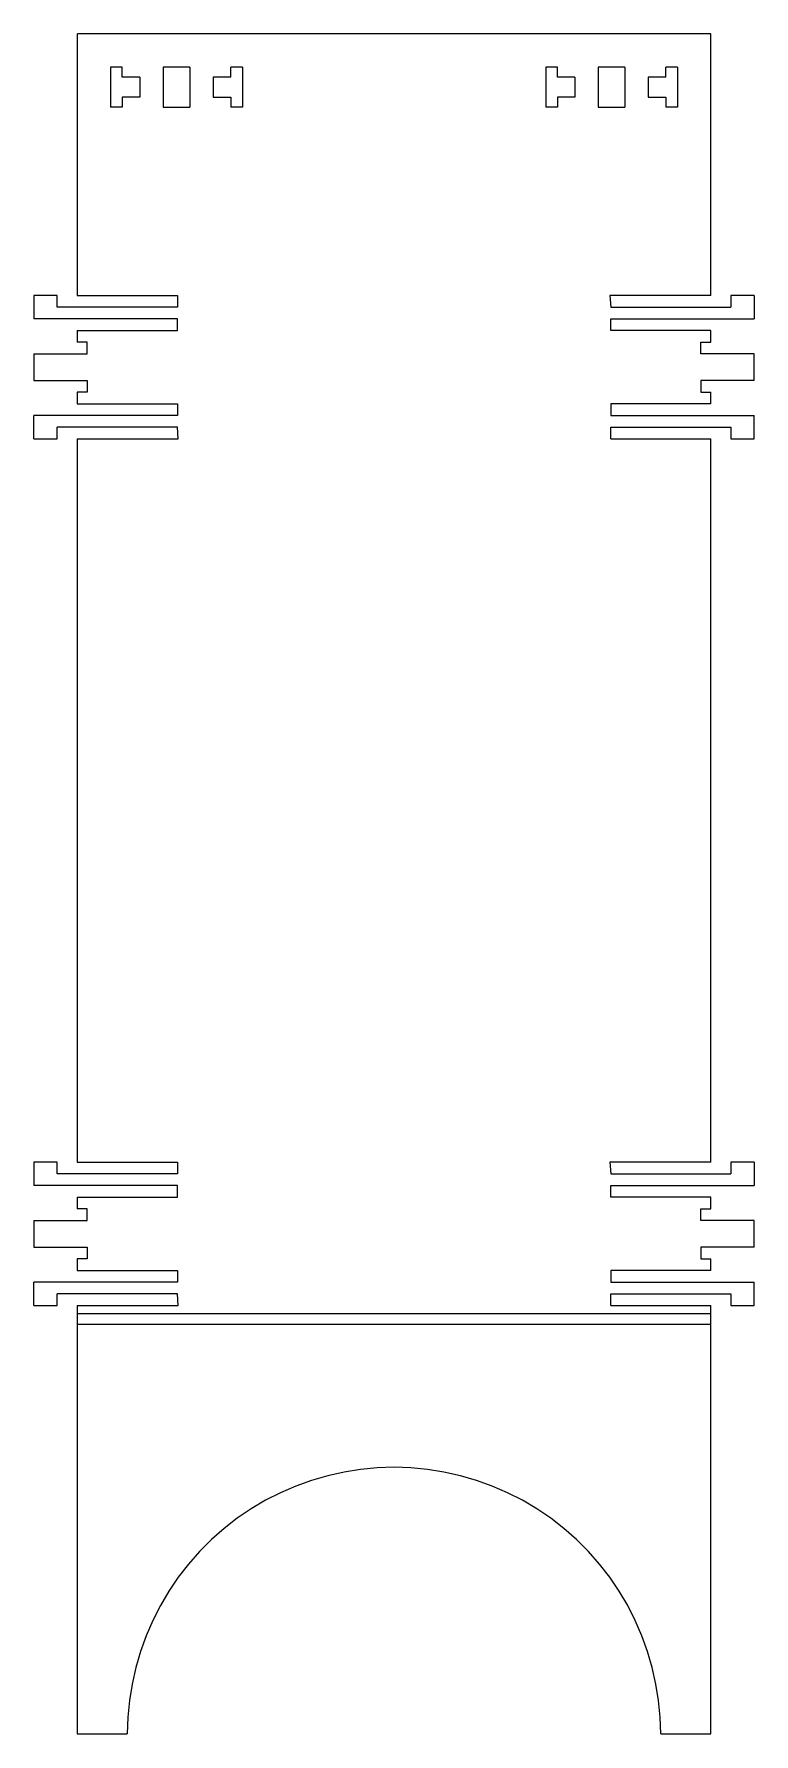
# Model space of a CAD drawing. Header units: metres. Extents: x -394 to -178, y 0 to 510.
import ezdxf

# ---------------------------------------------------------------- set-up
doc = ezdxf.new("R2010")
doc.units = ezdxf.units.M

msp = doc.modelspace()

# ---------------------------------------------------------------- linework, layer by layer
at = {"layer": 'Side'}
for p, q in [((-380.67, 510), (-380.67, 431.5)), ((-190.67, 510), (-380.67, 510)), ((-190.67, 431.5), (-190.67, 510)), ((-370.67, 500), (-370.67, 488)), ((-367.17, 500), (-370.67, 500)), ((-367.17, 497), (-367.17, 500)), ((-354.92, 500), (-354.92, 488)), ((-346.92, 500), (-354.92, 500)), ((-346.92, 500), (-346.92, 488)), ((-334.67, 497), (-334.67, 500)), ((-331.17, 500), (-334.67, 500)), ((-331.17, 500), (-331.17, 488)), ((-240.17, 500), (-240.17, 488)), ((-236.67, 500), (-240.17, 500)), ((-236.67, 497), (-236.67, 500)), ((-224.42, 500), (-224.42, 488)), ((-216.42, 500), (-224.42, 500)), ((-216.42, 500), (-216.42, 488)), ((-204.17, 497), (-204.17, 500)), ((-200.67, 500), (-204.17, 500)), ((-200.67, 500), (-200.67, 488)), ((-361.92, 497), (-367.17, 497)), ((-361.92, 497), (-361.92, 491)), ((-334.67, 497), (-339.92, 497)), ((-339.92, 497), (-339.92, 494)), ((-231.42, 497), (-236.67, 497)), ((-231.42, 497), (-231.42, 491)), ((-209.42, 497), (-209.42, 494)), ((-204.17, 497), (-209.42, 497)), ((-367.17, 491), (-367.17, 488)), ((-361.92, 491), (-367.17, 491)), ((-339.92, 494), (-339.92, 491)), ((-339.92, 491), (-334.67, 491)), ((-334.67, 491), (-334.67, 488)), ((-236.67, 491), (-236.67, 488)), ((-231.42, 491), (-236.67, 491)), ((-209.42, 494), (-209.42, 491)), ((-209.42, 491), (-204.17, 491)), ((-204.17, 491), (-204.17, 488)), ((-367.17, 488), (-370.67, 488)), ((-354.92, 488), (-346.92, 488)), ((-331.17, 488), (-334.67, 488)), ((-236.67, 488), (-240.17, 488)), ((-224.42, 488), (-216.42, 488)), ((-200.67, 488), (-204.17, 488)), ((-393.67, 431.5), (-393.67, 424.5)), ((-386.67, 431.5), (-393.67, 431.5)), ((-386.67, 428), (-386.67, 431.5)), ((-380.67, 431.5), (-350.67, 431.5)), ((-350.67, 431.5), (-350.67, 428)), ((-220.9, 431.5), (-220.67, 428)), ((-190.67, 431.5), (-220.9, 431.5)), ((-184.67, 431.5), (-184.67, 428)), ((-177.67, 431.5), (-184.67, 431.5)), ((-177.67, 431.5), (-177.67, 424.5)), ((-350.67, 424.5), (-393.67, 424.5)), ((-350.67, 428), (-386.67, 428)), ((-350.67, 421), (-350.67, 424.5)), ((-220.67, 428), (-184.67, 428)), ((-220.67, 424.5), (-177.67, 424.5)), ((-220.67, 421), (-220.67, 424.5)), ((-380.67, 421), (-380.67, 417.5)), ((-380.67, 421), (-350.67, 421)), ((-190.67, 421), (-220.67, 421)), ((-190.67, 417.5), (-190.67, 421)), ((-393.67, 414), (-393.67, 406)), ((-393.67, 414), (-377.67, 414)), ((-377.67, 417.5), (-380.67, 417.5)), ((-377.67, 414), (-377.67, 417.5)), ((-193.67, 417.5), (-190.67, 417.5)), ((-193.67, 414), (-193.67, 417.5)), ((-177.67, 414), (-193.67, 414)), ((-177.67, 406), (-177.67, 414)), ((-393.67, 406), (-377.67, 406)), ((-377.67, 406), (-377.67, 402.5)), ((-193.67, 406), (-193.67, 402.5)), ((-177.67, 406), (-193.67, 406)), ((-377.67, 402.5), (-380.67, 402.5)), ((-380.67, 402.5), (-380.67, 399)), ((-380.67, 399), (-350.67, 399)), ((-350.67, 399), (-350.67, 395.5)), ((-190.67, 399), (-220.67, 399)), ((-220.67, 399), (-220.67, 395.5)), ((-193.67, 402.5), (-190.67, 402.5)), ((-190.67, 399), (-190.67, 402.5)), ((-393.67, 388.5), (-393.67, 395.5)), ((-350.67, 395.5), (-393.67, 395.5)), ((-220.67, 395.5), (-177.67, 395.5)), ((-177.67, 388.5), (-177.67, 395.5)), ((-393.67, 388.5), (-386.67, 388.5)), ((-386.67, 388.5), (-386.67, 392)), ((-350.67, 392), (-386.67, 392)), ((-380.67, 388.5), (-350.44, 388.5)), ((-380.67, 388.5), (-380.67, 171.5)), ((-350.44, 388.5), (-350.67, 392)), ((-220.67, 392), (-184.67, 392)), ((-220.67, 388.5), (-220.67, 392)), ((-220.67, 388.5), (-190.67, 388.5)), ((-190.67, 171.5), (-190.67, 388.5)), ((-184.67, 392), (-184.67, 388.5)), ((-184.67, 388.5), (-177.67, 388.5)), ((-386.67, 171.5), (-393.67, 171.5)), ((-393.67, 171.5), (-393.67, 164.5)), ((-386.67, 168), (-386.67, 171.5)), ((-380.67, 171.5), (-350.67, 171.5)), ((-350.67, 171.5), (-350.67, 168)), ((-190.67, 171.5), (-220.9, 171.5)), ((-220.9, 171.5), (-220.67, 168)), ((-184.67, 171.5), (-184.67, 168)), ((-177.67, 171.5), (-184.67, 171.5)), ((-177.67, 171.5), (-177.67, 164.5)), ((-350.67, 164.5), (-393.67, 164.5)), ((-350.67, 168), (-386.67, 168)), ((-350.67, 161), (-350.67, 164.5)), ((-220.67, 168), (-184.67, 168)), ((-220.67, 164.5), (-177.67, 164.5)), ((-220.67, 161), (-220.67, 164.5)), ((-380.67, 161), (-380.67, 157.5)), ((-380.67, 161), (-350.67, 161)), ((-190.67, 161), (-220.67, 161)), ((-190.67, 157.5), (-190.67, 161)), ((-393.67, 154), (-377.67, 154)), ((-393.67, 154), (-393.67, 146)), ((-377.67, 157.5), (-380.67, 157.5)), ((-377.67, 154), (-377.67, 157.5)), ((-193.67, 157.5), (-190.67, 157.5)), ((-193.67, 154), (-193.67, 157.5)), ((-177.67, 154), (-193.67, 154)), ((-177.67, 146), (-177.67, 154)), ((-393.67, 146), (-377.67, 146)), ((-377.67, 146), (-377.67, 142.5)), ((-177.67, 146), (-193.67, 146)), ((-193.67, 146), (-193.67, 142.5)), ((-380.67, 142.5), (-380.67, 139)), ((-377.67, 142.5), (-380.67, 142.5)), ((-380.67, 139), (-350.67, 139)), ((-350.67, 139), (-350.67, 135.5)), ((-190.67, 139), (-220.67, 139)), ((-220.67, 139), (-220.67, 135.5)), ((-193.67, 142.5), (-190.67, 142.5)), ((-190.67, 139), (-190.67, 142.5)), ((-393.67, 128.5), (-393.67, 135.5)), ((-350.67, 135.5), (-393.67, 135.5)), ((-220.67, 135.5), (-177.67, 135.5)), ((-177.67, 128.5), (-177.67, 135.5)), ((-393.67, 128.5), (-386.67, 128.5)), ((-386.67, 128.5), (-386.67, 132)), ((-350.67, 132), (-386.67, 132)), ((-380.67, 128.5), (-350.44, 128.5)), ((-380.67, 128.5), (-380.67, 126)), ((-350.44, 128.5), (-350.67, 132)), ((-220.67, 132), (-184.67, 132)), ((-220.67, 128.5), (-220.67, 132)), ((-220.67, 128.5), (-190.67, 128.5)), ((-190.67, 126), (-190.67, 128.5)), ((-184.67, 132), (-184.67, 128.5)), ((-184.67, 128.5), (-177.67, 128.5)), ((-190.67, 126), (-380.67, 126)), ((-380.67, 126), (-380.67, 122.8)), ((-380.67, 122.8), (-380.67, 0)), ((-190.67, 122.8), (-380.67, 122.8)), ((-190.67, 122.8), (-190.67, 126)), ((-190.67, 25), (-190.67, 122.8)), ((-305.57, 77.49), (-310.39, 76.08)), ((-300.66, 78.58), (-305.57, 77.49)), ((-295.7, 79.37), (-300.66, 78.58)), ((-290.69, 79.84), (-295.7, 79.37)), ((-285.67, 80), (-290.69, 79.84)), ((-280.65, 79.84), (-285.67, 80)), ((-275.64, 79.37), (-280.65, 79.84)), ((-270.68, 78.58), (-275.64, 79.37)), ((-265.77, 77.49), (-270.68, 78.58)), ((-260.95, 76.08), (-265.77, 77.49)), ((-319.73, 72.39), (-324.21, 70.1)), ((-315.12, 74.38), (-319.73, 72.39)), ((-310.39, 76.08), (-315.12, 74.38)), ((-256.22, 74.38), (-260.95, 76.08)), ((-251.61, 72.39), (-256.22, 74.38)), ((-247.13, 70.1), (-251.61, 72.39)), ((-328.54, 67.55), (-332.69, 64.72)), ((-324.21, 70.1), (-328.54, 67.55)), ((-242.8, 67.55), (-247.13, 70.1)), ((-238.65, 64.72), (-242.8, 67.55)), ((-336.66, 61.64), (-340.43, 58.32)), ((-332.69, 64.72), (-336.66, 61.64)), ((-234.68, 61.64), (-238.65, 64.72)), ((-230.91, 58.32), (-234.68, 61.64)), ((-340.43, 58.32), (-343.99, 54.76)), ((-227.35, 54.76), (-230.91, 58.32)), ((-343.99, 54.76), (-347.31, 50.99)), ((-224.03, 50.99), (-227.35, 54.76)), ((-350.39, 47.02), (-353.22, 42.87)), ((-347.31, 50.99), (-350.39, 47.02)), ((-220.95, 47.02), (-224.03, 50.99)), ((-218.12, 42.87), (-220.95, 47.02)), ((-353.22, 42.87), (-355.77, 38.54)), ((-215.57, 38.54), (-218.12, 42.87)), ((-355.77, 38.54), (-358.06, 34.06)), ((-213.28, 34.06), (-215.57, 38.54)), ((-358.06, 34.06), (-360.05, 29.45)), ((-211.29, 29.45), (-213.28, 34.06)), ((-360.05, 29.45), (-361.75, 24.72)), ((-209.59, 24.72), (-211.29, 29.45)), ((-361.75, 24.72), (-363.16, 19.9)), ((-208.18, 19.9), (-209.59, 24.72)), ((-190.67, 0), (-190.67, 25)), ((-363.16, 19.9), (-364.25, 14.99)), ((-207.09, 14.99), (-208.18, 19.9)), ((-364.25, 14.99), (-365.04, 10.03)), ((-206.3, 10.03), (-207.09, 14.99)), ((-365.04, 10.03), (-365.51, 5.02)), ((-205.83, 5.02), (-206.3, 10.03)), ((-380.67, 0), (-365.67, 0)), ((-365.51, 5.02), (-365.67, 0)), ((-205.67, 0), (-205.83, 5.02)), ((-205.67, 0), (-190.67, 0))]:
    msp.add_line(p, q, dxfattribs=at)

doc.saveas('drawing.dxf')
